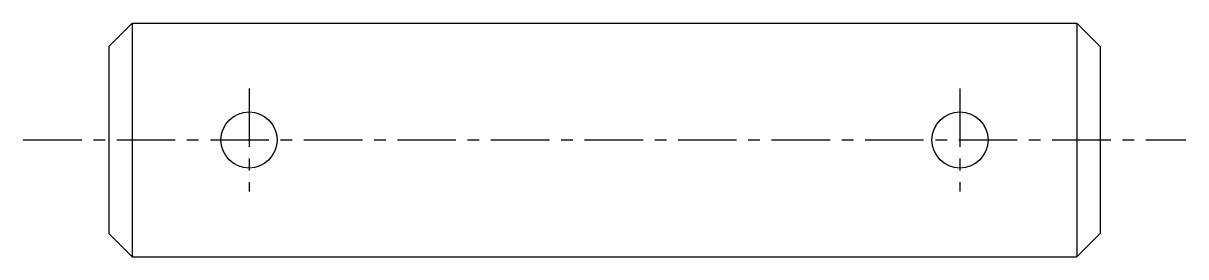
# Model space of a CAD drawing. Extents: x -77 to 164, y 113 to 297.
# Drawn here: x 75.37 to 100.22, y 291.08 to 296.08 of the extents above; entities outside this region: 2.
import ezdxf

# ---------------------------------------------------------------- set-up
doc = ezdxf.new("R2010")
doc.units = 0
doc.linetypes.add('CENTER', pattern=[2, 1.25, -0.25, 0.25, -0.25])
doc.layers.get('0').update_dxf_attribs({"linetype": 'CONTINUOUS'})
doc.layers.add('CENTER', color=1, linetype='CENTER')

msp = doc.modelspace()

# ---------------------------------------------------------------- linework, layer by layer
at = {"color": 7, "linetype": 'CONTINUOUS'}
for p, q in [((77.198, 295.584), (77.698, 296.084)), ((77.698, 296.084), (97.898, 296.084)), ((77.698, 296.084), (77.698, 291.084)), ((82.748, 296.084), (82.748, 296.084)), ((87.798, 296.084), (87.798, 296.084)), ((97.898, 296.084), (97.898, 291.084)), ((97.898, 296.084), (98.398, 295.584)), ((77.198, 295.584), (77.198, 291.584)), ((98.398, 295.584), (98.398, 291.584)), ((77.198, 291.584), (77.698, 291.084)), ((98.398, 291.584), (97.898, 291.084)), ((77.698, 291.084), (97.898, 291.084))]:
    msp.add_line(p, q, dxfattribs=at)
for centre in [(80.198, 293.584), (95.398, 293.584)]:
    msp.add_circle(centre, 0.6, dxfattribs=at)
at = {"layer": 'CENTER', "color": 1, "linetype": 'CENTER'}
for p, q in [((80.198, 294.684), (80.198, 292.484)), ((95.398, 294.684), (95.398, 292.484)), ((75.371, 293.584), (100.225, 293.584))]:
    msp.add_line(p, q, dxfattribs=at)

# ---------------------------------------------------------------- texts
at = {"color": 7, "linetype": 'CONTINUOUS'}
for s, p in [('CMG 5-14', (-77.714, 143.073)), ('CMG05', (-77.714, 113.073))]:
    msp.add_text(s, height=8, dxfattribs=at).set_placement(p)

doc.saveas('drawing.dxf')
